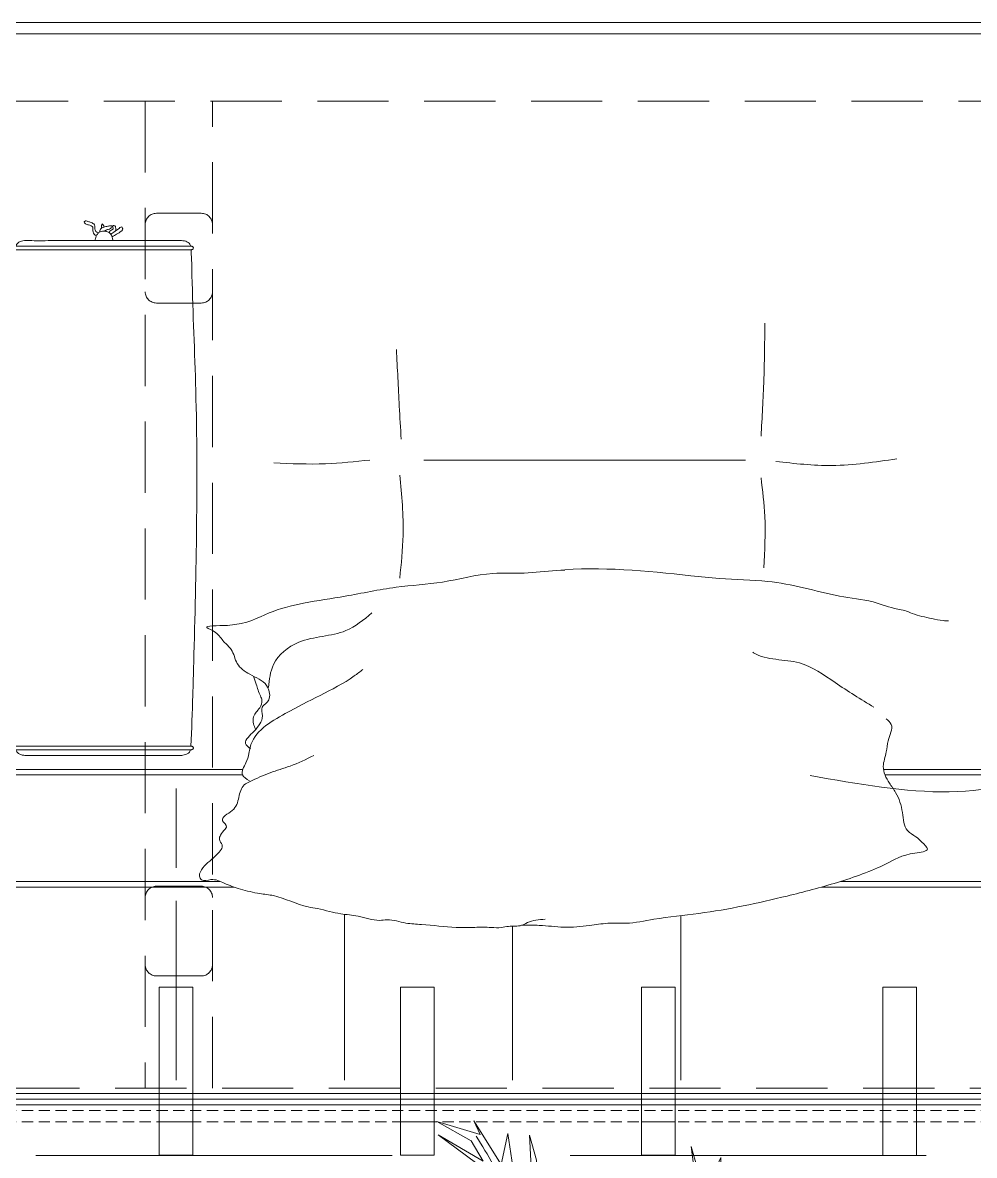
# Model space of a CAD drawing. Header units: centimetres. Extents: x 5488 to 20269, y -31398 to -19684.
# Drawn here: x 16483 to 16567.9, y -23979.2 to -23878.2 of the extents above; entities that cross this region are included whole.
import ezdxf

# ---------------------------------------------------------------- set-up
doc = ezdxf.new("R2010")
doc.units = ezdxf.units.CM
doc.set_wipeout_variables(frame=1)
for name, pattern in [('DASHED2', [9.524999999999999, 6.35, -3.175]), ('DASHEDX2', [1.5, 1, -0.5]), ('HIDDEN', [9.524999999999999, 6.35, -3.175])]:
    doc.linetypes.add(name, pattern=pattern)
doc.layers.add('wipeout', color=7, linetype='Continuous', true_color=0xffffff)
for name, color, linetype, lineweight in [('xxx_Auto_FFE_UPHOLSTERY', 67, 'Continuous', 20), ('xxx_Auto_FFE_WOOD', 36, 'Continuous', 0), ('xxx_Auto_Tefris_Tefris', 32, 'Continuous', 15)]:
    doc.layers.add(name, color=color, linetype=linetype, lineweight=lineweight)
doc.layers.add('xxx_Auto_LANDSCAPE', color=7, linetype='Continuous', lineweight=0, true_color=0x496639)

# ---------------------------------------------------------------- blocks, each defined once
blk = doc.blocks.new('A$C5c4a7a0b')
blk.add_line((-123.2500293273924, -101), (116.2500293273924, -101))
at = {"layer": 'xxx_Auto_FFE_UPHOLSTERY', "linetype": 'DASHEDX2'}
blk.add_line((118.7499999999936, -4), (-115.8660547311756, -4), dxfattribs=at)
at = {"layer": 'xxx_Auto_FFE_UPHOLSTERY'}
blk.add_line((-52.26682673236246, -62), (-23.57517962269594, -62), dxfattribs=at)
at = {"layer": 'xxx_Auto_FFE_UPHOLSTERY', "linetype": 'DASHEDX2'}
blk.add_lwpolyline([(118.7500293273852, -3), (-116.0000293273915, -3)], dxfattribs=at)
at = {"layer": 'xxx_Auto_FFE_UPHOLSTERY'}
for points in [[(114.7500293273915, -24.41421356237333), (-101.7500293273824, -24.4142135623697, -0.4142135623729902), (-105.7500293273824, -20.41421356237333), (-105.7500293273897, -9, -0.4142135623732038), (-101.7500293273897, -5), (114.7499999999955, -5), (118.7499999999955, -9)], [(118.7499999999955, -9), (118.7500000000027, -30.4142135623697, -0.4142135623732038), (114.7500000000027, -34.41421356237333), (-85.75002932739153, -34.4142135623697)], [(118.2499999999991, -22.35070523547984), (118.2500000000027, -30.4142135623697, -0.414213562373095), (114.7500000000027, -33.9142135623697), (-85.75002932739153, -33.9142135623697)], [(-129.2500293273915, -85), (-129.2500293273915, -95, 0.414213562373095), (-123.2500293273915, -101), (116.2500293273924, -101)], [(-128.2500293273915, -84.86602540378226), (-128.2500293273915, -95, 0.4142135623730951), (-123.2500293273915, -100), (116.2500293273924, -100), (120.6937358633568, -97.74090608043844)]]:
    blk.add_lwpolyline(points, format="xyb", dxfattribs=at)
blk.add_lwpolyline([(114.7499999999955, -5.5, -0.4142135623729428), (118.2499999999955, -9), (118.2500000000027, -20.4142135623697, -0.414213562373095), (114.7500000000027, -23.9142135623697), (-101.7500293273824, -23.9142135623697, -0.414213562373095), (-105.2500293273806, -20.41421356237333), (-105.2500293273897, -9, -0.4142135623732472), (-101.7500293273897, -5.5)], format="xyb", close=True, dxfattribs=at)
for points in [[(-46.50002932738789, -6.70710678121759), (-46.50002932738789, -22.70710678121759)], [(-31.50002932738789, -6.70710678121759), (-31.50002932738789, -22.70710678121759)], [(-16.50002932738789, -6.70710678121759), (-16.50002932738789, -22.70710678121759)], [(-1.500029327387892, -6.707106781221228), (-1.500029327387892, -22.70710678122123)], [(-46.50002932738062, -25.62132034359092), (-46.50002932738062, -32.70710678121031)], [(-31.50002932738062, -25.62132034359092), (-31.50002932738062, -32.70710678121031)], [(-16.50002932738062, -25.62132034359092), (-16.50002932738062, -32.70710678121395)], [(-1.500029327380616, -25.62132034359092), (-1.500029327380616, -32.70710678121395)]]:
    blk.add_lwpolyline(points, dxfattribs=at)
for points in [[(-2.867736864702238, -36.16829305965803), (-2.791533038851412, -36.16013036361255), (-2.562142733038854, -36.16172122945864), (-2.014284490356658, -36.16172122945864), (-1.470879469097781, -36.16500714455833), (1.848666314610455, -36.16172122945864), (2.447990528004084, -36.16172122945864), (5.079560592426787, -36.16172122945864), (6.300744805617796, -36.16172122945864), (7.539125224398958, -36.16172122945864), (8.569523687090623, -36.16172122945864), (9.116481581941116, -36.16172122945864), (10.29011281558633, -36.16172122945864), (10.90036280909226, -36.16172122945864), (11.34237631310134, -36.16172122945864), (12.3213357581044, -36.16172122945864), (12.67223971127714, -36.1614230319683), (12.78503136550898, -36.16172122945864), (12.83783861533266, -36.16635321979265), (12.90884746092524, -36.1825317509647), (12.96906820966069, -36.21499036810565), (13.00699450614593, -36.2532940736055), (13.02466683868079, -36.28220525146753), (13.03124021457188, -36.32601768697714), (13.02466683868079, -36.36763957096264), (13.00056403252711, -36.40707072779333), (12.96081882878025, -36.44342237349338), (12.8844331937089, -36.47607520833844), (12.79459611518541, -36.49031414449564), (12.70326597782696, -36.49031414449564), (12.5592372005267, -36.49031414449564), (12.2733608491144, -36.49031414449564), (12.01881906152266, -36.49031414449564), (11.65396080314895, -36.49031414449564), (11.17360282613481, -36.49031414449564), (10.83041401215451, -36.49031414449564), (8.002699886876144, -36.49585066608779), (6.682678879056766, -36.49031414449564), (5.166079824197368, -36.49031414449564), (3.818076985373409, -36.49031414449564), (2.992911633709809, -36.49031414449564), (0.9700460699750693, -36.49031414449564), (-2.085496789912213, -36.49031414449564), (-2.557726374639969, -36.49031414449564), (-2.795084443121596, -36.49031414449564), (-2.814082551367392, -36.48948958284018), (-2.867736864702238, -36.48374231429625), (-2.924706807039911, -36.46840810238064), (-2.978771810543549, -36.44279846771678), (-3.012352674690192, -36.40707072779333), (-3.036455480842051, -36.36763957096264), (-3.04522006760817, -36.32601768697714), (-3.036455480842051, -36.28220525146753), (-3.012352674690192, -36.24277409463684), (-2.975103116756145, -36.20991476800918), (-2.924706807039911, -36.18362744721526), (-2.867736864702238, -36.16829305965803)], [(-2.792142271760895, -36.16172122945864), (-2.650813149719397, -35.89884679204988), (-2.420742426222205, -35.76302820684577), (-2.004424169788763, -35.66225967543141), (-1.440978150754745, -35.65973623895115), (-0.05649264322892122, -35.65130656655674), (2.767262480503632, -35.65616139901977), (9.506286840276516, -35.65313118230551), (11.07344849581023, -35.65678312099408), (11.79214538073757, -35.66225967543141), (11.9926355276275, -35.66225967543141), (12.28624944098556, -35.71483466829523), (12.56452539169004, -35.83889849019033), (12.70914120167618, -35.98647148742748), (12.76391993314064, -36.08943074599665), (12.78667428988228, -36.16829305965803)], [(-2.828951952405987, -36.48853750923445), (-2.990373818276566, -41.02267320532701), (-3.072582740560392, -43.91764566550046), (-3.253861677136229, -68.20856276118138), (-2.918133436089192, -78.45352208227632), (-2.837060939391449, -80.63318948953383), (-2.82866337899577, -80.7507268126792)], [(-21.45036901693129, -60.65776822118278), (-21.73640280443396, -55.28905060324905), (-21.44038698646364, -51.47055564969924)], [(-53.65066379872042, -60.41642881125517), (-53.98697158839605, -56.97452930673899), (-53.90289154159473, -52.37970351941112)], [(-54.98084435629789, -61.87381463613929), (-59.96840776948738, -61.51057073356424), (-65.7486940302988, -62.10497071093778)], [(-18.77667853827552, -62), (-14.8251270966266, -61.66377816653403), (-10.20096007562643, -61.74782887251058)], [(-53.65066379872042, -64.11486897941359), (-53.90289154159473, -69.15819648144316), (-53.98697158839605, -74.20152398347273)], [(-21.56825510836097, -63.86270735669677), (-21.40009501475834, -66.80464364716318), (-21.14786727188584, -71.84797114919274)], [(12.64480120849657, -80.74829657807277), (12.74204977444424, -80.74710168134334), (12.84170573695519, -80.7514829600259), (12.90039252575116, -80.76515479597947), (12.97669516241331, -80.80709903605748), (13.01042981351929, -80.84429471661133), (13.03124021457188, -80.90920758734137), (13.02466683868079, -80.95302002285098), (13.00056403252711, -80.99245117967803), (12.94797651193767, -81.02531050630932), (12.86645509196205, -81.06589084715961), (12.83294115019089, -81.06912294181893), (12.64480120849657, -81.07230932376842), (12.35731404956096, -81.07350422049785), (11.93290864760093, -81.071972225036), (4.709117174445055, -81.07609580103599), (3.143680340579522, -81.07350422049785), (1.030317142556669, -81.06912294181893), (-2.54344689766549, -81.07350422049785), (-2.731885769844666, -81.07131358116021), (-2.821722720002072, -81.06912294181893), (-2.888733663887251, -81.06266396342835), (-2.975103116756145, -81.02531050630932), (-3.036455480842051, -80.95302002285098), (-3.036455480842051, -80.86758587899385), (-2.981784097208219, -80.80118895591295), (-2.924706807039911, -80.76900789909996), (-2.867736864702238, -80.7514829600259), (-2.828812501515131, -80.74866615853898), (-2.670533534123024, -80.74929232068462), (-2.447036443250909, -80.74710168134334), (-2.085496789912213, -80.74710168134334), (3.197282358911252, -80.73262571127998), (7.430581081041964, -80.74710168134334), (8.895446502488994, -80.7514829600259), (11.07892652299597, -80.74710168134334), (12.41662289375563, -80.7514829600259), (12.64480120849657, -80.74829657807277)], [(12.78500465231446, -81.07350422049785), (12.69489884445829, -81.24875378689467), (12.29391855067843, -81.52039078166126), (11.72386091505723, -81.5675531322122), (10.97709703452529, -81.55615013643546), (8.817660570310181, -81.57515615040757), (1.695330773089154, -81.56639368087053), (-0.4359257855612668, -81.58556197570579), (-1.855426194784741, -81.57515615040757), (-2.364898222365809, -81.5036342877138), (-2.57190498969976, -81.40024121001261), (-2.720929843839258, -81.24875378689467), (-2.779433440215143, -81.13482730011674), (-2.798033583772849, -81.06912294181893), (-2.795161517440647, -81.0657944991508)], [(4.124516128889809, -81.57946597335831), (4.193330120286191, -81.856159740375), (4.264705766918269, -82.06224786452367), (4.470882543804692, -82.2738525399327), (4.777813568185593, -82.38951766059836), (5.049743673336707, -82.41057647016714), (5.282159188871447, -82.3482708862357), (5.472210379850367, -82.18687585425141), (5.616409907042907, -81.95432862826783), (5.693380216313017, -81.72212752946871), (5.705553715280985, -81.57971628373343)], [(4.202015818873406, -81.88968315788952), (3.798082364726724, -82.12967569639295), (3.351566272767741, -82.44303553563441), (3.241409904623652, -82.60120081401692), (3.270553442167511, -82.65628732697223), (3.318474331275866, -82.75804684434843), (3.318544617990483, -82.75827806528832), (3.587273842031209, -82.65769871506564), (4.040973242159453, -82.32167028701588), (4.231894469365216, -82.19056731875753), (4.327080506798666, -82.15367383763441)], [(3.888913764296376, -82.43845834348758), (3.873808278893193, -82.61902702102816), (3.894555423057682, -82.73012705676229), (3.908175688968186, -82.82320248227188), (4.039072742527424, -82.90854608227892), (4.120556750020114, -82.89144569842756), (4.158271095209784, -82.84025644961002), (4.120556750020114, -82.6966912802236), (4.113271492156855, -82.60390585003188), (4.228489400569742, -82.52014562031036), (4.406265491410522, -82.3998095547613), (4.46478510516863, -82.32238280618185)], [(5.334251511076218, -82.31666891848727), (5.27463637087385, -82.52354985880811), (5.093206056904819, -82.70329255308752), (4.765830647076655, -82.81380593483482), (4.428438014938365, -82.88052045107179), (4.297770761515494, -82.88405702856835), (4.220387769670197, -82.83898900585336), (4.196399968457627, -82.79556453491386), (4.2910193224252, -82.69004308681542), (4.337372310210412, -82.64396509033395), (4.562502567883712, -82.56194656284788), (4.809507506552109, -82.46922402358905), (4.928712004182671, -82.40048912458224)], [(4.705515308907707, -82.36782549784039), (4.732436799438801, -82.39735804909651), (4.759910553448208, -82.49002769926665)], [(4.904655989283128, -82.77650801280834), (4.953134840046914, -82.87735371050076), (4.992367659069714, -82.9473503664558), (5.03873659673809, -83.00798167021276), (5.075083686968355, -83.05073264253588), (5.124496733036722, -82.98375612007294), (5.159180883772933, -82.93197994727234), (5.147223566636967, -82.85217813691997), (5.13526624950282, -82.77237632656761), (5.118979883547581, -82.68729070563131)], [(5.426237867946838, -82.24732305347425), (5.567313610912606, -82.31414927815786), (5.698923344874856, -82.44208551854172), (5.72971660137955, -82.58555625741428), (5.745723201631336, -82.77134713714986), (5.752942946988696, -82.88020033632347), (5.78612709843037, -82.98261196081876), (6.076034934743802, -83.17666333405941), (6.35871001301166, -83.27948061918505), (6.523119626759581, -83.32649453296472), (6.60413731065637, -83.3113360082134), (6.702328201559794, -83.24018773139687), (6.576638352160444, -83.0667246646517), (6.303657163813114, -82.95831101616204), (5.931070881613778, -82.7504003060385), (5.931070881613778, -82.58555625741428), (5.923837451100553, -82.44084932642727), (5.850488352794855, -82.23086405698268), (5.722781217906231, -82.04227164008626), (5.597349635254432, -81.99324034147867)]]:
    blk.add_spline(points, degree=3, dxfattribs=at)
at = {"layer": 'xxx_Auto_FFE_WOOD', "linetype": 'HIDDEN', "ltscale": 5}
for p, q in [((-64.5, 0), (-64.5, -15)), ((-43, 0), (-43, -15)), ((-21.5, 0), (-21.5, -15)), ((0, 0), (0, -15))]:
    blk.add_line(p, q, dxfattribs=at)
at = {"layer": 'xxx_Auto_FFE_WOOD'}
blk.add_lwpolyline([(109, -3.5), (109, 0.5, 0.414213562373095), (108, 1.5), (-115, 1.5, 0.414213562373095), (-116, 0.5), (-116, -3.5, 0.414213562373095), (-115, -4.5), (108, -4.5, 0.414213562373095)], format="xyb", close=True, dxfattribs=at)
at = {"layer": 'xxx_Auto_FFE_WOOD', "linetype": 'HIDDEN', "ltscale": 5}
for points in [[(-116.0000570244374, 0.003461839729425265), (109, 0)], [(-64.5, -15), (-67.5, -15), (-67.5, 0)], [(-43, 0), (-46, 0)], [(-43, -15), (-46, -15), (-46, 0)], [(-21.5, 0), (-24.5, 0)], [(-21.5, -15), (-24.5, -15), (-24.5, 0)], [(0, 0), (-3, 0)], [(0, -15), (-3, -15), (-3, 0)], [(-46, -3), (-43, -3)], [(-24.5, -3), (-21.5, -3)], [(-3, -3), (0, -3)]]:
    blk.add_lwpolyline(points, dxfattribs=at)
at = {"layer": 'xxx_Auto_FFE_WOOD', "linetype": 'DASHED2'}
blk.add_lwpolyline([(-126.25, -94), (-126.25, -6), (119.2544739990544, -6), (119.2544739990544, -94)], close=True, dxfattribs=at)
blk.add_lwpolyline([(1.25, -94), (1.25, -6)], dxfattribs=at)
for points in [[(-4.75, -17, -0.414213562373095), (-3.75, -16), (0.25, -16, -0.414213562373095), (1.25, -17)], [(1.25, -77, 0.414213562373095), (0.25, -76), (-3.75, -76, 0.414213562373095), (-4.75, -77)], [(-4.75, -83, 0.414213562373095), (-3.75, -84), (0.25, -84, 0.414213562373095), (1.25, -83)]]:
    blk.add_lwpolyline(points, format="xyb", dxfattribs=at)
at = {"layer": 'xxx_Auto_FFE_WOOD'}
blk.add_lwpolyline([(119.25, -100), (-126.25, -100, -0.4142135623730945), (-132.25, -94), (-132.25, -85)], format="xyb", dxfattribs=at)
blk.add_wipeout([(-68.29285845729521, -47.991885383711306), (-69.42694414198684, -47.742505627008455), (-70.00689607061288, -47.66688399685496), (-70.37556938732081, -47.65911859860515), (-70.87305490970951, -47.52993396364617), (-71.08086990515613, -47.3533804322724), (-71.1888391589583, -47.124514059994425), (-71.20720346671587, -46.884159210856765), (-71.20720346671806, -46.88415921086643), (-70.82787550701661, -46.78266180667417), (-70.5703478729688, -46.80994073508063), (-70.2215946998758, -46.67581328137359), (-69.96206625320443, -46.27505077970609), (-69.69228514336567, -45.525245537785196), (-69.46413850402581, -45.00044183903191), (-68.70316537670698, -44.254926672350805), (-67.73331025304533, -43.60018710712562), (-67.07714456739963, -42.99119554124313), (-66.52137026695593, -41.99246496220839), (-65.89632832805091, -40.869521393592564), (-65.60025707374619, -40.11244104074913), (-65.377771966833, -39.58589642001911), (-64.95947080333247, -39.046092776665375), (-64.8339155526691, -38.90403780710898), (-65.17242457454887, -38.55734212894764), (-65.29179336605415, -38.28820872886024), (-65.30620543125283, -37.99294196787291), (-65.22103787597597, -37.66299057625544), (-65.06629166765869, -37.22855076989177), (-64.96252676838094, -36.87604974565603), (-64.74066868782639, -35.64396482445662), (-64.60945311325226, -35.18482316836479), (-64.54929012496885, -34.6829931563891), (-64.60944296361004, -34.21105295294839), (-64.73479957436149, -33.84530627227177), (-65.23762761116072, -32.97092628922397), (-65.72814393229383, -32.213249301685565), (-65.98307340889917, -31.646574180772078), (-66.12662547836962, -31.188894477093996), (-66.29233904575283, -30.281279692507837), (-66.4412596176165, -29.46200306844092), (-66.57308549542053, -29.150282529218998), (-66.77725534890715, -28.887098410974147), (-67.1384771786344, -28.613651028443797), (-67.40197877122144, -28.43923422476159), (-67.72317270648006, -28.177040934515347), (-67.94233533120074, -27.969754233023863), (-68.12773498781475, -27.79379496867216), (-68.31708339949905, -27.59916395367145), (-68.42282255164994, -27.461495275590522), (-68.47446372170947, -27.34301661779307), (-68.43569279610831, -27.21544352469624), (-68.3509395668407, -27.15532375405911), (-68.18013450366337, -27.092931891118653), (-67.97481935740703, -27.048053121295638), (-67.61187198158146, -26.998210178104088), (-67.15493917547633, -26.920918532141712), (-66.79631359220399, -26.842893757967047), (-66.4540117219337, -26.74656321397012), (-65.67920480402462, -26.440794824128147), (-64.06747647342945, -25.642844186613473), (-61.68556670716213, -24.729830499751856), (-59.61030126868701, -24.08354252800767), (-56.18033560952185, -23.173946523958975), (-52.46385626259144, -22.32380201248546), (-48.24474695137451, -21.590342407620298), (-44.732489040292286, -21.15079172359806), (-42.42563913138623, -20.768594886724003), (-40.99733484629559, -20.69070452290761), (-39.699445706425976, -20.667710992629267), (-38.67942586346556, -20.517324868830627), (-37.792119512244504, -20.420592924647977), (-36.54243172605693, -20.343421001136733), (-35.24359416972667, -20.39851663274119), (-33.873068365453356, -20.50553495562994), (-32.29851145629616, -20.511106539591097), (-31.628792087608996, -20.414653585855106), (-30.77147088381203, -20.41625132566999), (-29.12466004363823, -20.295130260212744), (-27.534410543967834, -20.171044263977166), (-26.12066363867057, -20.197785519091894), (-25.410333394064793, -20.275038016081126), (-24.250299357012267, -20.25872948800128), (-23.239703252336145, -20.27562481950828), (-22.644704604128226, -20.238398174251998), (-21.97259994760681, -20.182533925496784), (-20.382728692944372, -20.226392443765747), (-31.110550738566037, -20.299672677036597), (-29.878679889011714, -20.31687087753663), (-28.697592913182543, -20.325302890834863), (-27.396869873059444, -20.320597321385094), (-26.269208318795037, -20.333159558618746), (-25.250320410706244, -20.406360681327897), (-23.704101765244545, -20.555662435527523), (-22.73840775298047, -20.6171831768106), (-21.947660639749746, -20.721860778896854), (-21.224311774023207, -20.885084740960593), (-20.604729419766056, -20.991249528471485), (-19.71908556461067, -20.957820656657375), (-19.255202691887675, -20.975417772188393), (-18.53922803624894, -21.126360767846137), (-17.852877360459168, -21.306503954378712), (-17.073114160732647, -21.431859147986643), (-15.858539001998817, -21.59390810425961), (-15.158357960740815, -21.754677442386665), (-14.164495164174667, -21.990098432800934), (-13.499744881266846, -22.103668278693732), (-12.687327395841805, -22.303845128418033), (-12.112487199113161, -22.503211639567013), (-11.628124216275658, -22.68736260472633), (-11.209119932667374, -22.859907135032373), (-10.609134696922052, -23.11697991790801), (-9.691271913005089, -23.24303449933454), (-9.117749392371433, -23.356913907607918), (-8.05685535114041, -23.519529107550582), (-7.29909768733858, -23.718404809202042), (-6.854957895811889, -23.81964613208602), (-6.127935768153584, -24.1260936679913), (-5.706568090810908, -24.309455217528694), (-5.232731504194888, -24.50655682801211), (-4.7793147785522265, -24.592688113251455), (-4.252608373451224, -24.52195102110001), (-3.9607864623381204, -24.49810575717126), (-3.7803573556509633, -24.562847055213254), (-3.632460946919238, -24.768286604441897), (-3.59106927946835, -24.96253118519759), (-3.6337051119287267, -25.213689628286488), (-3.7251820962973667, -25.40238822800987), (-3.914634342900385, -25.65205383106172), (-4.153186206433574, -25.92321090097809), (-4.491242192363735, -26.16819249171158), (-5.2202460238992785, -26.893655105450947), (-5.504327007962633, -27.24797451062311), (-5.586340727203332, -27.721019199885887), (-5.394372749062271, -28.070400437017696), (-5.478506980135631, -28.59058646434802), (-5.674274846240074, -28.86593811237914), (-5.831401669173879, -29.04483226434357), (-5.981119544712492, -29.25204577014523), (-5.832568981234466, -29.588319561278055), (-5.630180612067296, -29.978307053809445), (-5.853200617833203, -30.276398811202895), (-6.087792050187314, -30.41726117612565), (-6.404926005723947, -30.664624963990576), (-6.64872694658639, -30.884862418573107), (-6.792414768112675, -30.984260215745053), (-6.970401674543016, -31.468598300404224), (-7.169302302872207, -32.36394977680655), (-7.318921422297137, -32.67779121324793), (-7.570169199185909, -33.0303073685333), (-7.837872430000576, -33.21037477139909), (-8.03293515805813, -33.3990017418336), (-7.689884864302261, -33.61459875831491), (-7.414331760375447, -33.922534204187485), (-7.483746696074501, -34.50218923635656), (-7.648809029674055, -34.85367257907177), (-7.890265989435207, -35.42527545521301), (-7.955937079469255, -35.65055842625337), (-8.030814186262674, -36.02273488148916), (-8.076754485355089, -36.28468293640071), (-7.869442550808401, -36.47184477179498), (-7.719449598309094, -36.63323500612307), (-7.717724880764912, -36.9609299701317), (-7.8752741802132, -37.22425448097094), (-8.113081699790488, -37.48349328175874), (-8.57428066693161, -37.9894432606349), (-8.389226555350522, -38.567023212166944), (-8.366676666619032, -38.83930305374601), (-8.560788240120505, -39.4062016032579), (-8.941671959705985, -39.89436231703927), (-9.13437584647307, -40.29610088128801), (-8.987667032196782, -41.0264671272986), (-8.826310506911867, -41.452216353500404), (-8.535869597098682, -42.34478608230346), (-8.408675274177867, -42.72382382315914), (-7.655344684007371, -43.13907965246541), (-6.987578033297691, -43.79740253212813), (-6.657452543133122, -44.59610602457222), (-6.434833597199972, -45.077069788303376), (-6.103657576872923, -45.46142818026955), (-5.611235563252631, -45.9877744778763), (-5.16946119395017, -46.503717728361806), (-4.600410873395475, -46.857519943712376), (-4.227230142425768, -47.11716868893899), (-4.2272301424647765, -47.11716868899518), (-4.769665773345842, -47.21181645139349), (-5.270364229616092, -47.12839269833292), (-5.8715919819671605, -47.24786961666642), (-6.820088044409758, -47.332143064048694), (-8.03757573761148, -47.619694831290786), (-9.329226159619719, -48.1648186610192), (-12.380878502658742, -49.13024207973392), (-14.940801862246854, -49.59764957146129), (-22.230208369666464, -50.81028440797445), (-26.27847903463777, -51.196791071864176), (-30.479513173426994, -51.50078090253849), (-24.18627936416127, -51.949955390137276), (-26.599335643691266, -52.006844018694146), (-28.569921953283387, -51.80713687646399), (-31.871591000669298, -52.034531981531295), (-35.57401347535505, -52.164671062840924), (-39.98766822836206, -52.13622815688807), (-39.98766822836206, -52.13622815688807), (-43.36684680900827, -52.001082389745996), (-46.017062892815964, -51.813443865434834), (-47.90856809358949, -51.63053165685707), (-50.49668538390865, -51.39936198330438), (-52.93538973341553, -51.28252445836467), (-54.4593705694014, -51.15292329658356), (-57.020804162222646, -50.703263817108486), (-58.44060431307395, -50.3609657910124), (-59.927720183947756, -50.006738657519094), (-61.46092302742495, -49.73644897530811), (-62.87088317325333, -49.51598673323048), (-64.48302565437375, -49.087899162842206), (-66.426438589653, -48.58639768054934), (-67.22623024150047, -48.28305438418104)]).dxf.layer = 'xxx_Auto_FFE_UPHOLSTERY'
at = {"layer": 'xxx_Auto_FFE_UPHOLSTERY'}
for points in [[(-64.80878402938106, -38.92622737742204), (-65.25226205037688, -38.41843789219638), (-64.98481382449972, -36.9662259612378), (-64.81951857073182, -35.97069536869822), (-64.54920289897927, -34.67354706297192), (-65.09045192457233, -33.19069225994463), (-65.64602770659621, -32.35818166553508), (-66.25487530543069, -30.55887084271671), (-66.71500043938431, -28.95141674985643), (-67.45274630380118, -28.40289096813649), (-67.98085592634197, -27.93317256197406), (-68.47737070328367, -27.31229287204769), (-67.3624294480378, -26.95658089850986), (-64.7562687021964, -25.96986657340312), (-60.45992138226393, -24.33708915583338), (-55.97602322881175, -23.12391682207453), (-48.10883096794896, -21.57224342547852), (-44.10376653904495, -21.05150744647108), (-41.60566047516841, -20.69508965710702), (-39.99736190428666, -20.68844263581923), (-38.35125450798296, -20.49002213894346), (-36.08489285982068, -20.34689696323403), (-33.87926609071474, -20.50524386360848), (-32.29851145628163, -20.51110653958676)], [(-34.3907430422023, -21.05946161076281), (-32.81980470050257, -20.74650598901644), (-32.29851145628163, -20.51110653958676), (-31.14483867473791, -20.41936330327371), (-30.49461531378438, -20.30827177728497), (-29.60550476705612, -20.31716032646364), (-28.12609273306225, -20.32759218781575), (-26.45790372721422, -20.32599270621358), (-23.36907603849795, -20.58181747039635), (-21.99613080345625, -20.71289120348956), (-20.32642903235501, -21.00222722913895), (-19.62253640032395, -20.95435157270913), (-17.72671503432866, -21.33391445076268), (-16.1778122572814, -21.53729431508327), (-15.18553052158131, -21.74787180566273), (-14.12157590312381, -21.99831287925917), (-13.28045998782545, -22.14588944635034), (-10.17950485317851, -23.15596277864097), (-8.968568756925379, -23.3447049676106), (-7.229561369138537, -23.73904398158629), (-5.79660440666521, -24.2684993919429), (-4.60666171046978, -24.58588887565566), (-3.77346995744665, -24.56804589235981), (-3.598418044004575, -24.88977751245329), (-3.891520719927939, -25.63511909442241), (-5.170198805160908, -26.84234985094372), (-5.595582466728956, -27.69387287259451), (-5.361153188276148, -28.18174031317903), (-5.460856670320936, -28.55900797811046), (-5.860932555582622, -29.07759321323101), (-5.982091230409424, -29.25550202759041), (-5.648453094554498, -29.83792938858824), (-6.503368178435267, -30.74308054480935), (-7.088128779563704, -31.91911665205407), (-7.577804484972148, -33.03717297565527), (-8.055275742075537, -33.31630114610016), (-9.888195760162489, -34.11329642378405), (-11.65880931132961, -34.70981708683394), (-13.78741890054334, -35.6586939822846)], [(-90.37556938731723, -47.65911859859989), (-91.10952568756875, -47.3100944465441), (-91.17145695583349, -46.80999244895065), (-90.58000624055785, -46.80999244895065), (-89.70099441344246, -45.5472922918234), (-88.67311192323905, -44.23231415447663), (-87.0999315087738, -43.02135581012044), (-86.60805697500655, -42.15242108743041), (-85.83358147947729, -40.72996181386043), (-85.19496338528916, -39.29434530487924), (-83.12261152224164, -38.0719679713402), (-80.47872578308306, -35.81242476380794), (-58.02691523426802, -33.86851415161073)], [(-8.032935158054897, -33.39900174183276), (-7.407382320108809, -33.94089281467677), (-7.719610353402459, -34.99997727732261), (-7.997498455119057, -35.83548297073139), (-8.09731939824269, -36.38068779125024), (-11.2295637622301, -39.39264464766165), (-14.35839045543071, -41.01354280504165), (-17.37605286587677, -42.74250584529364), (-18.15853590635925, -43.32670301536564)], [(-8.138833254406563, -36.23315692369943), (-7.70137338157474, -36.7304990401899), (-8.448174668892534, -37.81026723556351), (-8.96346303080827, -38.47075085975666), (-9.205403305964865, -39.17750796422843), (-9.171816074744129, -39.95428097720651), (-9.56959584865399, -40.35060273305862), (-9.799759173540224, -40.73478956698818), (-9.56959584865399, -41.88368174719653), (-8.067272500384206, -42.89232910789724), (-6.953226837938928, -43.85490716143977), (-6.413073799403719, -45.10999594034001), (-5.765936538531605, -45.79812536612735), (-5.022918523578483, -46.61864739894736), (-4.242959545137637, -47.05774151980586), (-6.09275605316725, -47.25923718307968), (-9.808359171165648, -48.37309035283397), (-12.86370612968676, -49.23232484991604), (-16.5753470972777, -49.85790847481258), (-21.10925404415502, -50.65124752843258), (-25.25586847723935, -51.12229765809752), (-29.74869583149302, -51.88832230299522), (-32.51803882604509, -51.92091569108743), (-35.41010770151479, -52.16294068009665), (-47.39515663398015, -51.68417659842817), (-49.94337679803539, -51.43514135979422), (-54.25329194413098, -51.17639626506934), (-57.44431683643597, -50.60572464929646), (-60.65201946118941, -49.86390633224801), (-63.64059941684718, -49.34405916962351), (-65.84130500671017, -48.7052352406572), (-66.46006233590197, -48.57690618330162), (-67.13224909449673, -48.31832048251454), (-68.88088506157692, -47.86377218899725), (-69.8726977273891, -47.67600628137006), (-70.37556938731723, -47.65911859859989)], [(-8.408675274176858, -42.72382382315845), (-8.646357145056754, -42.00734099218971), (-9.016105929422338, -40.96089404895611), (-9.15493333428276, -40.57100872757292), (-8.952856634699856, -39.91093512823863), (-8.408675274176858, -39.11470280168578), (-8.408675274176858, -38.47194165145629), (-8.574280666929553, -37.98944326063429)], [(-63.7133253876309, -39.96030568759306), (-60.24763546395843, -42.15573897670401), (-57.06648057035272, -43.90711480757091), (-52.98353628787299, -44.80738427135657), (-52.90672212545905, -44.8541960700677)], [(-18.96121203466828, -48.36871505415183), (-16.62856306732465, -46.78741181718215), (-12.43378944499091, -45.7455060579523), (-10.18261515171071, -43.75756300428475), (-9.73203138028839, -41.70634831296047)]]:
    blk.add_spline(points, degree=3, dxfattribs=at)
at = {"layer": 'xxx_Auto_FFE_WOOD', "linetype": 'DASHED2'}
blk.add_lwpolyline([(-4.75, -6), (-4.75, -94)], dxfattribs=at)
blk.add_lwpolyline([(1.25, -23, -0.414213562373095), (0.25, -24), (-3.75, -24, -0.414213562373095), (-4.75, -23)], format="xyb", dxfattribs=at)
blk = doc.blocks.new('palm_plan')
at = {"color": 0}
for p, q in [((-35.70663038191378, 74.410808784869), (-52.98413269116827, 98.95932998445187)), ((-52.98413269116827, 98.95932998445187), (-46.84102143616565, 87.45221034506449)), ((-46.84102143616565, 87.45221034506449), (-62.19879957367266, 94.74005339389805)), ((-62.19879957367266, 94.74005339389805), (-52.98413269116827, 84.00007471491426)), ((-23.80435169049179, 73.26009603593047), (-39.93002000458091, 97.80861854384602)), ((-39.93002000458091, 97.80861854384602), (-36.47451801908301, 80.54793908476495)), ((-22.26857387674136, 78.24651489522057), (-29.56351912691025, 95.8907648345039)), ((-29.56351912691025, 95.8907648345039), (-23.80435169049179, 73.26009603593047)), ((-36.47451801908301, 80.54793908476495), (-41.84974163691641, 90.52077549501246)), ((-41.84974163691641, 90.52077549501246), (-35.70663038191378, 74.410808784869)), ((-21.88462751874522, 91.67148824395099), (-22.26857387674136, 78.24651489522057)), ((-16.12546008232675, 54.84870513624264), (-21.88462751874522, 91.67148824395099)), ((-12.28601681765576, 92.05505872415233), (-13.82179463140619, 72.10938459532463)), ((-11.51812664107456, 71.72581411512238), (-12.28601681765576, 92.05505872415233)), ((-52.98413269116827, 84.00007471491426), (-70.26163500042367, 86.68506938465998)), ((-70.26163500042367, 86.68506938465998), (-48.37679924991608, 79.78079812436044)), ((-13.82179463140619, 72.10938459532463), (-16.89335025890796, 87.45221034506449)), ((-16.89335025890796, 87.45221034506449), (-16.12546008232675, 54.84870513624264)), ((-48.37679924991608, 79.78079812436044), (-41.84974163691641, 74.79437926507035)), ((-36.85846437707914, 60.21869447573499), (-62.58274593166971, 77.09580345461472)), ((-62.58274593166971, 77.09580345461472), (-41.46579781833225, 57.53369980598927)), ((-35.70663038191378, 64.82154154649015), (-46.07313125958444, 75.56152022547485)), ((-46.07313125958444, 75.56152022547485), (-36.85846437707914, 60.21869447573499)), ((-41.84974163691641, 74.79437926507035), (-35.70663038191378, 64.82154154649015)), ((-5.375015386071027, 77.09580345461472), (-8.83051483215695, 60.60226495593724)), ((-3.071347395739394, 37.58802567716157), (-5.375015386071027, 77.09580345461472)), ((36.15903166217868, 67.82188106386002), (44.90009571580231, 77.20937459507513)), ((-10.36629264590829, 53.31442190710277), (-11.51812664107456, 71.72581411512238)), ((2.303876222094004, 70.1915308859825), (-1.151625763403899, 53.69799369563771)), ((2.303876222094004, 53.69799369563771), (2.303876222094004, 70.1915308859825)), ((-1.919513400573123, 65.97225429542868), (-3.071347395739394, 37.58802567716157)), ((-1.151625763403899, 53.69799369563771), (-1.919513400573123, 65.97225429542868)), ((30.29720342735618, 58.60068317820242), (36.15903166217868, 67.82188106386002)), ((-41.46579781833225, 57.53369980598927), (-64.11852374542013, 62.13654818507712)), ((-64.11852374542013, 62.13654818507712), (-49.1446868870853, 53.69799369563771)), ((-8.83051483215695, 60.60226495593724), (-10.36629264590829, 53.31442190710277)), ((-42.77044345435115, 48.2542706423128), (-54.94950278893793, 53.5774203578203)), ((-54.94950278893793, 53.5774203578203), (-46.57639949640998, 53.19719528468886)), ((-46.57639949640998, 53.19719528468886), (-50.00175866455629, 53.95764543095174)), ((5.37543184959577, 34.90303100741494), (2.303876222094004, 53.69799369563771)), ((-30.97197845426399, 42.55089454534118), (-66.3673709151135, 52.43674513842598)), ((-66.3673709151135, 52.43674513842598), (-42.77044345435115, 48.2542706423128)), ((-29.06900170294011, 40.26954410655253), (-58.37486195708516, 45.97292020352415)), ((-58.37486195708516, 45.97292020352415), (-30.97197845426399, 42.55089454534118)), ((-27.92721362061729, 38.74864512235945), (-50.00175866455629, 41.02999425281541)), ((-50.00175866455629, 41.02999425281541), (-29.06900170294011, 40.26954410655253)), ((-35.91972257864563, 38.36842004922801), (-22.59887516173512, 36.84751975670224)), ((-35.43661727103427, 37.09524734651859), (-18.54632954268436, 31.72629813163439)), ((-22.59887516173512, 36.84751975670224), (-27.92721362061729, 38.74864512235945)), ((-89.17843678241297, 34.02727617967957), (-98.39132099787639, 35.56126110893274)), ((-98.39132099787639, 35.56126110893274), (-83.03651397210433, 29.4253200835883)), ((-72.28815159347505, 25.59035579795636), (-89.17843678241297, 34.02727617967957)), ((-48.48820070352849, 14.08546424939414), (-69.21719018832118, 33.26028306088665)), ((-69.21719018832118, 33.26028306088665), (-58.46882527028083, 18.68742034548632)), ((13.05432091834973, 18.40949250873746), (5.37543184959577, 34.90303100741494)), ((-80.73329291823848, 22.52238463111735), (-102.2300227543192, 28.65832696479538)), ((-102.2300227543192, 28.65832696479538), (-93.01713853885576, 21.75539151232442)), ((-77.6623315130837, 24.82336267916344), (-88.41069643112405, 28.65832696479538)), ((-88.41069643112405, 28.65832696479538), (-80.73329291823848, 22.52238463111735)), ((-83.03651397210433, 29.4253200835883), (-77.6623315130837, 24.82336267916344)), ((-18.54632954268436, 31.72629813163439), (-49.25594105481741, 31.72629813163439)), ((-49.25594105481741, 31.72629813163439), (-17.01084884010743, 28.65832696479538)), ((-17.01084884010743, 28.65832696479538), (-40.81079719064292, 26.35734891674929)), ((-58.46882527028083, 18.68742034548632), (-72.28815159347505, 25.59035579795636)), ((-40.81079719064292, 26.35734891674929), (-18.36137910685284, 17.23815650925098)), ((-93.01713853885576, 21.75539151232442), (-111.4429044303706, 19.45441346427924)), ((-35.43661727103427, 10.25049996376219), (-53.0946428112602, 22.52238463111735)), ((-53.0946428112602, 22.52238463111735), (-48.48820070352849, 14.08546424939414)), ((-106.068724510762, 19.45441346427924), (-116.8170868893912, 7.182530105256774)), ((-112.2106447816595, 5.648543867670924), (-89.9461771337019, 17.92042853502608)), ((-96.85584029529946, 16.38644229744023), (-112.2106447816595, 5.648543867670924)), ((-111.4429044303706, 19.45441346427924), (-106.068724510762, 19.45441346427924)), ((-105.300984159474, 15.61945048697999), (-96.85584029529946, 16.38644229744023)), ((-81.50103326952649, 17.15343541623315), (-100.6945420517422, 4.881550748877999)), ((-89.9461771337019, 17.92042853502608), (-97.62358064658747, 11.78448620134805)), ((-97.62358064658747, 11.78448620134805), (-81.50103326952649, 17.15343541623315)), ((-26.99147340685977, 5.648543867670924), (-37.73983578548814, 18.68742034548632)), ((-37.73983578548814, 18.68742034548632), (-35.43661727103427, 10.25049996376219)), ((-116.8170868893912, 7.182530105256774), (-105.300984159474, 15.61945048697999)), ((-100.6945420517422, 4.881550748877999), (-86.1074753772582, 12.55147932014097)), ((-65.3784884318784, 13.31847113060121), (-86.87521572854712, 4.881550748877999)), ((-86.1074753772582, 12.55147932014097), (-73.05588940535199, 14.85245736818706)), ((-73.05588940535199, 14.85245736818706), (-65.3784884318784, 13.31847113060121)), ((-17.77858919139635, 4.114558938417758), (-30.83017516330256, 14.85245736818706)), ((-30.83017516330256, 14.85245736818706), (-26.99147340685977, 5.648543867670924)), ((-56.16560421641498, 8.71651503450903), (-73.82362975664091, 6.415536986463849)), ((-71.52041124218704, 7.949521915716105), (-56.16560421641498, 8.71651503450903)), ((-73.82362975664091, 6.415536986463849), (-93.78487889014468, -1.254390276467348)), ((-86.87521572854712, 4.881550748877999), (-71.52041124218704, 7.949521915716105)), ((-79.96555256694955, 3.347565819624833), (-66.91396913445533, 4.114558938417758)), ((-66.91396913445533, 4.114558938417758), (-51.55916210868327, 5.648543867670924)), ((-42.34627789321985, 4.114558938417758), (-63.84300772930055, 3.347565819624833)), ((-51.55916210868327, 5.648543867670924), (-42.34627789321985, 4.114558938417758)), ((-80.73329291823848, 0.2795946527858177), (-96.85584029529946, -6.623339491351544)), ((-93.78487889014468, -1.254390276467348), (-79.96555256694955, 3.347565819624833)), ((-63.84300772930055, 3.347565819624833), (-80.73329291823848, 0.2795946527858177)), ((-96.85584029529946, -6.623339491351544), (-73.82362975664091, -2.788376514053198)), ((-73.82362975664091, -2.788376514053198), (-46.95272000095156, -1.254390276467348)), ((-29.29469446072562, -3.555369632846123), (-50.79142175739435, -4.322361443305454)), ((-46.95272000095156, -1.254390276467348), (-29.29469446072562, -3.555369632846123)), ((-50.79142175739435, -4.322361443305454), (-74.59137010792983, -8.157325728937394)), ((-74.59137010792983, -8.157325728937394), (-46.95272000095156, -7.390332610144469)), ((-46.95272000095156, -7.390332610144469), (-33.90113656845733, -11.22529689577641)), ((-33.90113656845733, -11.22529689577641), (-27.71435251035291, -13.75133959219329)), ((-27.71435251035291, -13.75133959219329), (-57.70108491899191, -16.59424611066061)), ((29.24570927352124, -13.53331403454558), (45.37234496064866, -18.59078182829217)), ((29.24570927352124, -13.53331403454558), (40.16212223759703, -14.90138378305073)), ((40.16212223759703, -14.90138378305073), (35.50158050216032, -12.76738171363831)), ((35.50158050216032, -12.76738171363831), (62.00841479671726, -21.59438938143649)), ((-44.6494989470857, -17.36123922945353), (-78.43007186437262, -18.12823103991377)), ((-78.43007186437262, -18.12823103991377), (-53.0946428112602, -21.19620220675279)), ((-57.70108491899191, -16.59424611066061), (-44.6494989470857, -17.36123922945353)), ((-31.59791551459148, -18.8952241587067), (-40.04305683935399, -26.56515142163698)), ((-36.20435762232319, -20.42921039629255), (-31.59791551459148, -18.8952241587067)), ((-30.10665358863844, -27.60538200394967), (-12.86389027807309, -19.50466203028282)), ((45.37234496064866, -18.59078182829217), (35.56709347590368, -20.40866472353446)), ((62.00841479671726, -21.59438938143649), (53.07570895732806, -16.9383847474146)), ((53.07570895732806, -16.9383847474146), (79.48544630460219, -27.70539489119437)), ((79.48544630460219, -27.70539489119437), (70.84402368882456, -20.23638830241634)), ((70.84402368882456, -20.23638830241634), (93.51231113105405, -34.47211327008699)), ((-68.44944983703226, -25.03116649238473), (-82.26877362081541, -23.49718025479888)), ((-82.26877362081541, -23.49718025479888), (-76.12685081050677, -28.09913765922283)), ((-53.0946428112602, -21.19620220675279), (-76.12685081050677, -21.19620220675279)), ((-76.12685081050677, -21.19620220675279), (-68.44944983703226, -25.03116649238473)), ((-59.23656562156884, -35.0020718033611), (-46.18497964966264, -21.96319532554571)), ((-46.18497964966264, -21.96319532554571), (-54.63012351383713, -31.16710882606185)), ((-53.86238316254912, -35.0020718033611), (-36.20435762232319, -20.42921039629255)), ((35.56709347590368, -20.40866472353446), (52.36111511349645, -22.27960856611662)), ((52.36111511349645, -22.27960856611662), (44.03756918748968, -24.96382619338237)), ((129.2330581028291, -23.51463864820835), (107.0112906632758, -21.95369159579968)), ((116.3860979289148, -26.98340842207836), (129.2330581028291, -23.51463864820835)), ((-76.12685081050677, -28.09913765922283), (-90.7139174849899, -25.03116649238473)), ((-90.7139174849899, -25.03116649238473), (-80.73329291823848, -29.633122588476)), ((-75.35911045921785, -44.20598530387724), (-67.68170948574425, -28.09913765922283)), ((-60.00430597285776, -25.79815961117765), (-70.75267089089812, -55.71087685243947)), ((-67.68170948574425, -28.09913765922283), (-60.00430597285776, -25.79815961117765)), ((-60.00430597285776, -31.16710882606185), (-52.32690245997128, -25.03116649238473)), ((-52.32690245997128, -25.03116649238473), (-59.23656562156884, -35.0020718033611)), ((-40.04305683935399, -26.56515142163698), (-44.6494989470857, -37.3030498514072)), ((-44.6494989470857, -37.3030498514072), (-30.10665358863844, -27.60538200394967)), ((25.21620564176555, -35.41962965461062), (20.93318104337595, -26.31651192383197)), ((40.70063110491628, -40.89643319157312), (29.11981894829114, -27.36923238095733)), ((29.11981894829114, -27.36923238095733), (40.23052807427848, -45.78796479180437)), ((44.03756918748968, -24.96382619338237), (63.96710606625493, -33.03962826290535)), ((93.51231113105405, -34.47211327008699), (82.1781674099393, -27.35425078625212)), ((93.51231113105405, -34.47211327008699), (87.39363409581165, -26.63653144469117)), ((87.39363409581165, -26.63653144469117), (109.615404074777, -33.92095058648465)), ((126.1081215011454, -29.75842554950759), (116.3860979289148, -26.98340842207836)), ((-89.17843678241297, -31.93410063652209), (-105.300984159474, -35.0020718033611)), ((-80.73329291823848, -29.633122588476), (-102.2300227543192, -29.633122588476)), ((-102.2300227543192, -29.633122588476), (-89.17843678241297, -31.93410063652209)), ((-70.75267089089812, -55.71087685243947), (-60.00430597285776, -31.16710882606185)), ((-54.63012351383713, -31.16710882606185), (-62.30752702672362, -45.73997023313041)), ((109.615404074777, -33.92095058648465), (102.150277607454, -28.71779461734604)), ((102.150277607454, -28.71779461734604), (126.1081215011454, -29.75842554950759)), ((-105.300984159474, -35.0020718033611), (-86.87521572854712, -35.0020718033611)), ((-86.87521572854712, -35.0020718033611), (-103.765503456897, -39.60402920778506)), ((-91.48165783627883, -44.20598530387724), (-82.26877362081541, -36.53605804094695)), ((-90.7139174849899, -54.94388373364654), (-73.05588940535199, -32.70109375531501)), ((-82.26877362081541, -36.53605804094695), (-90.7139174849899, -54.94388373364654)), ((-73.05588940535199, -32.70109375531501), (-75.35911045921785, -44.20598530387724)), ((-62.30752702672362, -45.73997023313041), (-53.86238316254912, -35.0020718033611)), ((33.48750702663347, -43.94678494339223), (25.21620564176555, -35.41962965461062)), ((48.9989999160598, -40.97940164598367), (42.67761571367737, -34.1040509569948)), ((42.67761571367737, -34.1040509569948), (53.7883251325602, -52.52278620941888)), ((63.96710606625493, -33.03962826290535), (54.38431739294901, -33.79533697808165)), ((54.38431739294901, -33.79533697808165), (81.77273023194812, -40.66843843774132)), ((-93.01713853885576, -40.3710210182453), (-106.068724510762, -51.1089194480146)), ((-103.765503456897, -39.60402920778506), (-93.01713853885576, -40.3710210182453)), ((81.77273023194812, -40.66843843774132), (63.69428734381927, -39.63616963847471)), ((63.69428734381927, -39.63616963847471), (77.02962268613919, -47.43316452084946)), ((-106.068724510762, -51.1089194480146), (-97.62358064658747, -44.20598530387724)), ((-97.62358064658747, -44.20598530387724), (-101.4622824030312, -59.54583982973872)), ((-101.4622824030312, -59.54583982973872), (-91.48165783627883, -44.20598530387724)), ((50.0316388348665, -67.81255832764327), (33.48750702663347, -43.94678494339223)), ((54.10735904183457, -64.23435406942735), (40.70063110491628, -40.89643319157312)), ((56.10952354220717, -54.67479000571529), (48.9989999160598, -40.97940164598367)), ((61.83905372450499, -56.43511208399377), (54.08632126275461, -43.15906159375027)), ((54.08632126275461, -43.15906159375027), (61.81387492837166, -59.20229319782175)), ((40.23052807427848, -45.78796479180437), (50.0316388348665, -67.81255832764327)), ((62.97654409398274, -48.3570586588703), (67.66515610011629, -70.96917548704187)), ((77.02962268613919, -47.43316452084946), (93.32836388533633, -56.96282320376213)), ((53.7883251325602, -52.52278620941888), (60.45392174745484, -68.34252080301121)), ((86.11712953267397, -54.33616851973147), (79.32564120417555, -52.3523501462796)), ((79.32564120417555, -52.3523501462796), (88.41314943908401, -59.2553562714329)), ((62.60301325665841, -66.02233158387025), (56.10952354220717, -54.67479000571529)), ((67.66515610011629, -70.96917548704187), (61.83905372450499, -56.43511208399377)), ((88.41314943908401, -59.2553562714329), (79.07800098497682, -56.18170756644486)), ((79.07800098497682, -56.18170756644486), (95.96859759263225, -70.8263969863383)), ((99.64974808771785, -63.838173892751), (86.11712953267397, -54.33616851973147)), ((93.32836388533633, -56.96282320376213), (99.64974808771785, -63.838173892751)), ((-21.11316763490959, -57.48458144435426), (-24.00197659624064, -68.02243243428438)), ((61.81387492837166, -59.20229319782175), (66.30520401467675, -80.10940237692557)), ((79.32150296387044, -76.19482798832632), (75.00228077800784, -59.75991182465987)), ((75.00228077800784, -59.75991182465987), (75.22060425366453, -82.54021620194635)), ((63.48872516663323, -85.61611342095875), (54.10735904183457, -64.23435406942735)), ((-24.00197659624064, -68.02243243428438), (-25.0789167970479, -80.8041160241728)), ((60.45392174745484, -68.34252080301121), (63.48872516663323, -85.61611342095875)), ((66.30520401467675, -80.10940237692557), (62.60301325665841, -66.02233158387025)), ((80.26170902514605, -66.41176478786474), (79.32150296387044, -76.19482798832632)), ((82.15901959099483, -91.76340941996932), (80.26170902514605, -66.41176478786474)), ((95.96859759263225, -70.8263969863383), (85.15174496816053, -66.88641567559807)), ((85.15174496816053, -66.88641567559807), (93.2990457534197, -83.57248287494167)), ((82.75501323975823, -73.03596231490428), (82.15901959099483, -91.76340941996932)), ((86.73002272021313, -80.52649173238933), (82.75501323975823, -73.03596231490428)), ((95.02847198911513, -95.30941237063234), (86.73002272021313, -80.52649173238933)), ((93.2990457534197, -83.57248287494167), (90.36081730430305, -79.0726358343054)), ((90.36081730430305, -79.0726358343054), (95.02847198911513, -95.30941237063234))]:
    blk.add_line(p, q, dxfattribs=at)
for points in [[(56.14363322604095, 74.49069166304616), (75.62786656128537, 78.86044353846228), (59.72237032385965, 72.50444092952421), (48.58852270371972, 69.32643897088838), (66.87984198008326, 71.70994011278162), (46.59974176912056, 62.54580123891719)], [(-15.50943557061601, -87.30283910536491), (-5.650718869919729, -104.667624883783), (-11.63350273819469, -88.61801813130751), (-16.76277437836052, -78.2376119870869), (-6.234946410874727, -93.38417188860603), (-13.07829023674913, -72.20794580492839)]]:
    blk.add_lwpolyline(points, dxfattribs=at)
for centre, radius, start, end in [((99.169737181056, 53.29780423129614), 81.80964250274616, 133.8194353844676, 142.4149887049304), ((82.97862138750406, 82.63982042755651), 50.09976615149266, 143.6631003810137, 162.8703788674426), ((64.92215517212662, 79.91771538428475), 34.24708764029177, 126.9528534423017, 151.8694190464421), ((90.53285218348628, 79.13587585796085), 53.9838089348687, 149.0425335133883, 166.4483793290283), ((49.4705048011765, 85.0852054642337), 13.11342582033138, 100.6314011945177, 149.194825586648), ((85.75678897238231, 51.51898266627359), 56.24421271117682, 125.1810031658124, 155.2139140494315), ((80.36589880059637, 33.27824600256827), 61.92622676675341, 99.57061964864927, 137.5209076977319), ((69.12327388458107, 57.69117627738979), 42.78720085672745, 111.9800124237559, 140.9277827021839), ((59.95040541314665, 75.90828107053676), 25.51623262538648, 120.6822836056061, 159.6516656087476), ((92.71009359354866, 33.32474038512737), 65.05403976362156, 110.5941900813583, 137.4972374433934), ((64.52078238552622, 31.89886109211511), 43.40784099011565, 101.1271538701432, 142.0380356375031), ((69.9117373806921, 20.84021606858641), 47.77870837301506, 119.2036971877009, 159.3560266269809), ((73.53149398667938, 0.02792908186711429), 56.68243429455712, 93.0922991293487, 169.4310415212578), ((68.76314868224836, -2.855810356601069), 59.50823229809638, 88.35273877346145, 137.0574134160169), ((75.71210175066517, -19.74180050699852), 64.8562520213254, 117.2482430313139, 152.6959421393457), ((71.95252986633659, 0.365278611575377), 45.63737426452857, 124.6301261613987, 152.1817180731324), ((85.89186644288839, -24.59740168848384), 66.70223197182358, 117.570288799629, 159.0295728484768), ((77.23792640813008, -30.92935420555114), 69.12761992432736, 108.7481945804844, 132.0079541298862), ((75.42371920761798, -36.07032711682768), 62.46495841960552, 106.2911192968202, 146.5572560348166), ((89.11731065671302, -20.29415761365635), 54.0960734187024, 125.2433134483157, 156.3328546723024), ((77.98411957445751, -118.5967477454378), 124.9399452383047, 80.11436082208932, 108.4985258592397), ((90.77169069426327, -108.28936484733), 112.5221759305391, 85.4279815302974, 116.7161089440313), ((51.31583031314221, -50.1353189753163), 56.68243429455712, 142.7949827951667, 219.1337251871589), ((67.4207962750852, -38.4636725789469), 64.8562520213254, 159.5300821770773, 194.9777812851957), ((72.58091482070267, -45.48428710071312), 60.91671715825356, 158.5901486699508, 193.4128642105127), ((103.9763304483595, -38.37577259490809), 89.39779992214523, 170.2572444280274, 202.8835471700374), ((76.73061441714344, -32.07487106339522), 69.12761992432736, 180.2180701866384, 203.4778297359636), ((97.55534009818348, -54.60175520456596), 78.17067555715136, 162.3252225783035, 193.7176505479216), ((50.00486929162344, -49.19281507687174), 45.63737426452857, 160.0443062433678, 187.5958981551026), ((33.47166115062464, -61.44193449029899), 47.77870837301506, 152.8699976894918, 193.0223271287845), ((50.24663784355926, -44.66632477580788), 59.50823229809638, 175.1686109004485, 223.8732855430309), ((21.6597119045764, -64.88197526405474), 43.40784099011565, 170.1879886789173, 211.0988704462828), ((21.40283020186143, -93.79306583726702), 56.24421271117682, 157.0121102671159, 187.0450211506802), ((54.52634362306071, -75.8386980899013), 84.99592387741599, 177.2951429624372, 209.1957498744053), ((-14.00079180224202, -91.0744525787859), 25.51623262538648, 152.574358707791, 191.5437407108687), ((5.653654163056672, -85.62402352816116), 42.78720085672745, 171.2982416142395, 200.2460118927266), ((62.27280844242978, -86.13740200181746), 87.66949527025916, 176.4689470156428, 200.8208534120944), ((-5.723248483059251, -110.2120886784214), 42.62537475060245, 144.6148937711062, 173.5658332489098), ((-27.83938954657424, -89.48150856377833), 13.11342582033138, 163.0311987298092, 211.5946231219783), ((-1.585768226668733, -113.5824059395181), 52.22974990089335, 149.5519005768857, 178.1335554131242), ((2.23561526143294, -101.2341292009824), 50.49084930063731, 162.3651279952303, 184.7730457316301), ((200.524391425417, -129.1352444466465), 254.8968297363715, 171.2703790089308, 176.1186838047392)]:
    blk.add_arc(centre, radius, start, end, dxfattribs=at)
for points in [[(12.54180668337995, 18.55669041983674), (11.25348184661198, 47.51577301276302), (13.83013152014701, 63.60415353938879), (13.83013152014701, 42.36749244790917), (19.62759328560151, 77.11839182108815), (19.62759328560151, 57.812336759137), (29.29002956135901, 93.85030725477827), (34.44332890842907, 103.5033347857534)], [(7.867186449258043, 1.30981518054341), (18.64275608526714, 33.22058431753976), (25.5699081755165, 59.74881327811545), (30.572851492886, 81.6634380553296), (32.88190303610645, 89.73724766579471)], [(0, 0), (-12.02261125612313, 33.88791387395577), (-30.05653067971889, 66.91790549677808), (-46.37293167017106, 85.36322539199045)], [(-17.77858919139635, 4.114558938417758), (-22.26474952266108, 12.86591095144286), (-31.96403520217427, 20.07420736363929), (-37.0502458304918, 21.72857068911617), (-25.27068675080682, 19.35965876671526), (-18.36137910685284, 17.23815650925098)], [(-12.40440673237572, -3.555369632846123), (-63.07526737801254, 16.38644229744023), (-82.26877362081541, 19.45441346427924), (-106.068724510762, 17.92042853502608)], [(40.1850785197239, -7.77949097990404), (65.46111286240193, -5.694690225637714), (81.7104496067168, -4.497123158831528), (61.04457704522792, -9.387673801311394), (96.1965453791081, -7.026595145148349), (77.40938896799707, -11.47255016511372), (114.7038928526836, -12.5761679535326), (129.9274881766023, -18.13804353620981)], [(-8.565704975932931, -13.5262749438225), (-60.77204632414669, -24.2641733735918), (-91.48165783627883, -39.60402920778506), (-102.2300227543192, -48.04094958950918)], [(19.88538231617713, -13.22684928496165), (64.28614136390388, -44.75119824918511), (77.34865659541447, -59.14473238085793), (89.07639853761884, -79.9113122885874)], [(107.0112906632758, -21.95369159579968), (113.9555914010034, -17.96460570168256), (129.9274881766023, -18.13804353620981)], [(-11.66716725549395, -17.51490684644432), (-25.70326452372228, -35.93302522277099), (-35.88504548296169, -48.65334157134203), (-20.15931031154287, -34.38109480943513), (-41.9961062939401, -62.02869708141952), (-27.69998376313015, -49.05392761760413), (-47.89237198432329, -80.42852642224898), (-51.57712234588416, -90.73192631972233)], [(62.97654409398274, -48.3570586588703), (67.37517201581068, -55.91502125870829), (72.60127629746057, -68.22169842126277), (75.22060425366453, -82.54021620194635)]]:
    blk.add_spline(points, degree=3, dxfattribs=at)
blk = doc.blocks.new('A$C21533CF2')
blk.add_wipeout([(74.13046570411657, 39.4887315090589), (75.19695180437908, 40.41723344992202), (76.21338228557204, 41.40027848101124), (77.17697118238512, 42.435172144239644), (78.08507736463048, 43.51907786801264), (78.93521177638311, 44.64902474207632), (79.72504425830499, 45.8219156605995), (80.4524099344757, 47.03453581109329), (81.11531514613847, 48.28356148601149), (81.71194291616686, 49.565569192805654), (82.24065792933982, 50.877045037451936), (82.70001101452496, 52.21439435583933), (83.08874311686424, 53.57395156643349), (83.4057887487036, 54.95199021740539), (83.6502789099652, 56.34473320062622), (83.82154347014426, 57.748363104363264), (83.91911300496682, 59.159032676634354), (83.94272008312558, 60.572875370187596), (83.8922999992583, 61.98601594047575), (83.76799095131469, 63.394581067420944), (83.57013366174974, 64.79470997192307), (83.29927044364953, 66.1825649979695), (82.95614371425009, 67.5543421314116), (82.54169396008442, 68.9062814264692), (82.05705715910727, 70.23467731151229), (81.50356166711435, 71.5358887457534), (80.88272457676513, 72.80634919909912), (80.19624755939024, 74.04257642774652), (79.44601220075214, 75.24118201880603), (78.6340748438506, 76.39888067764626), (77.76266095250617, 77.5124992327379), (76.83415901164655, 78.57898533301656), (75.85111398055815, 79.59541581420525), (74.81622031733058, 80.55900471101407), (73.73231459355506, 81.46711089326116), (72.60236771949047, 82.31724530500699), (71.42947680097328, 83.10707778693222), (70.21685665047357, 83.83444346311065), (68.96783097555021, 84.49734867476577), (67.68582326876286, 85.09397644479328), (66.37434742410124, 85.62269145796549), (65.03699810571646, 86.08204454315997), (63.67744089514271, 86.47077664549657), (62.29940224415378, 86.78782227733264), (60.90665926094317, 87.03231243859842), (59.503029357197605, 87.20357699877583), (58.092359784926515, 87.30114653359838), (56.67851709138091, 87.324753611752), (55.26537652109022, 87.27433352788644), (53.85681139413821, 87.15002447994371), (52.456682489641175, 86.95216719037532), (51.06882746359641, 86.6813039722666), (49.697050330150105, 86.33817724287739), (48.345111035095044, 85.92372748871), (47.016715150046046, 85.43909068774056), (45.715503715812574, 84.8855951957425), (44.44504326246265, 84.26475810540352), (43.20881603382453, 83.57828108801495), (42.010210442756566, 82.82804572938625), (40.85251178391283, 82.01610837246855), (39.73889322881617, 81.14469448113863), (38.67240712855366, 80.21619254027551), (37.65597664735899, 79.23314750918375), (36.692387750545905, 78.19825384595534), (35.78428156830226, 77.11434812218491), (34.93414715654791, 75.98440124811866), (34.14431467463793, 74.81151032959116), (33.41694899845703, 73.59889017910425), (32.75404378679427, 72.34986450418604), (32.157416016774334, 71.06785679738249), (31.628701003601375, 69.7563809527362), (31.16934791840606, 68.41903163435566), (30.780615816068497, 67.05947442376404), (30.463570184229127, 65.68143577279216), (30.219080022967542, 64.28869278957131), (30.047815462798656, 62.8850628858274), (29.950245927965927, 61.474393313563176), (29.926638849807166, 60.06055062000994), (29.97705893367444, 58.647410049721785), (30.101367981626524, 57.23884492276717), (30.29922527119147, 55.83871601826505), (30.570088489303565, 54.45086099221432), (30.91321521868094, 53.07908385878339), (31.327664972848325, 51.72714456372834), (31.81230177382375, 50.3987486786827), (32.36579726581839, 49.09753724444414), (32.986634356165894, 47.82707679109588), (33.67311137355267, 46.59084956244415), (34.42334673218061, 45.39224397139151), (35.235284089092325, 44.234545312544405), (36.10669798042657, 43.120926757459635), (37.035199921296375, 42.0544406571741), (38.018244952383036, 41.03801017598286), (39.053138615600446, 40.07442127918091), (40.13704433937769, 39.16631509693639), (41.26699121345074, 38.31618068518113), (42.43988213196793, 37.52634820325589), (43.65250228246935, 36.79898252708003), (44.901527957382534, 36.13607731543176), (46.18353566416988, 35.53944954540425), (47.495011508831496, 35.01073453223206), (48.832360827216284, 34.55138144703757), (50.191918037798494, 34.162649344691545), (51.56995668877896, 33.8456037128649), (52.96269967198957, 33.60111355159911), (54.36632957573513, 33.4298489914217), (55.776999148006226, 33.33227945659915), (57.19084184155183, 33.308672378445536), (58.60398241184252, 33.3590924623111), (60.01254753879452, 33.483401510253834), (61.41267644330003, 33.681258799812795), (62.80053146934479, 33.952122017921525), (64.17230860278264, 34.29524874732014), (65.5242478978377, 34.70969850148753), (66.8526437828867, 35.19433530245698), (68.15385521712017, 35.74783079445504), (69.4243156704701, 36.36866788479402), (70.66054289911838, 37.05514490217572), (71.85914849017446, 37.80538026080875), (73.01684714901819, 38.617317617726435)]).dxf.layer = 'wipeout'
at = {"layer": 'xxx_Auto_Tefris_Tefris'}
blk.add_circle((56.93467946645978, 60.31671299508525), 27, dxfattribs=at)
at = {"layer": 'xxx_Auto_LANDSCAPE', "xscale": -0.364783083416274, "yscale": 0.364783083416274, "zscale": 0.3647830834162722, "rotation": 328.9633282841189}
blk.add_blockref('palm_plan', (59.41276612221554, 57.22750328806615), dxfattribs=at)

msp = doc.modelspace()

# ---------------------------------------------------------------- block references
at = {"layer": 'xxx_Auto_Tefris_Tefris', "rotation": 180}
msp.add_blockref('A$C5c4a7a0b', (16495.21054298025, -23979.16889185822), dxfattribs=at)

# ---------------------------------------------------------------- next in the draw order: block references
at = {"layer": 'xxx_Auto_Tefris_Tefris', "linetype": 'ByBlock', "xscale": -0.6785773943030611, "yscale": 0.6785773943030611, "zscale": 0.6785773943030642, "rotation": 263.6633441428334}
msp.add_blockref('A$C21533CF2', (16487.36381642315, -24038.94703012253), dxfattribs=at)

doc.saveas('drawing.dxf')
